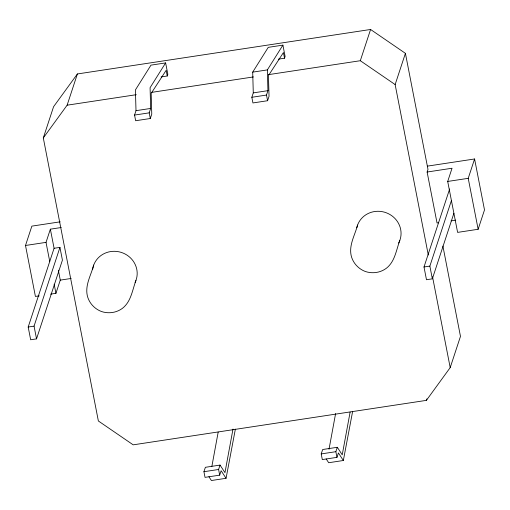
<?xml version="1.0" encoding="UTF-8"?>
<svg xmlns="http://www.w3.org/2000/svg" width="510" height="510" viewBox="0 0 510 510"><rect width="100%" height="100%" fill="white"/><g stroke="black" fill="none" stroke-linecap="round" stroke-linejoin="round"><path stroke-width="0.76" d="M211.88 466.306L218.191 432.085M232.993 429.089L224.961 472.636L220.04 465.082L205.377 467.307L203.93 471.705L205.033 477.366L219.695 475.142L221.136 470.743L226.064 478.297L211.401 480.522L208.941 476.742M329.014 449.291L335.612 413.521M350.128 412.074L342.236 454.844L337.314 447.289L322.658 449.514L321.211 453.913L322.314 459.574L336.97 457.355L338.417 452.95L343.338 460.504L328.682 462.729L326.221 458.955M226.064 478.297L235.371 429.114M343.338 460.504L352.646 411.321M442.897 246.037L460.473 336.377L450.202 367.614L426.392 400.369L133.193 444.841L98.366 420.979L43.305 137.942L53.575 106.705L77.392 73.956L370.585 29.478L405.412 53.34L427.986 169.384L427.119 172.023L437.032 222.972L438.587 222.736M43.305 137.942L67.122 105.187L77.392 73.956M39.213 295.857L35.413 296.431L25.5 245.482L31.862 226.128L60.218 221.824M49.738 261.477L46.021 242.371L50.362 229.175L61.264 227.517M54.079 248.281L59.944 247.388L62.424 260.125L36.529 338.869L30.664 339.762L28.19 327.025L54.079 248.281L50.362 229.175M36.529 338.869L34.055 326.132L59.944 247.388M50.611 294.123L55.934 293.32L60.276 280.117L58.344 270.185M167.255 75.996L166.152 70.335L151.177 93.355L151.763 114.106L150.316 118.511L135.654 120.73L134.557 115.069L136.004 110.67L135.418 89.919L150.973 65.14L165.629 62.915L167.835 74.237L167.255 75.996L161.083 76.933M93.706 265.066C91.131 274.986 85.068 284.739 87.229 295.315C88.816 302.698 94.305 308.767 101.305 311.463C108.407 313.93 116.535 312.834 122.547 308.244C131.115 301.537 132.345 290.075 135.928 280.513M150.316 118.511L149.213 112.85L150.66 108.445L150.08 87.694L165.629 62.915M284.535 58.21L283.433 52.549L268.458 75.569L269.038 96.32L267.597 100.719L252.934 102.943L251.832 97.282L253.279 92.884L252.699 72.133L268.247 47.353L282.91 45.129L285.109 56.451L284.535 58.21L278.358 59.147M267.597 100.719L266.494 95.058L267.941 90.659L267.355 69.908L282.91 45.129M219.695 475.142L218.592 469.481L220.04 465.082M268.349 74.664L360.315 60.715L370.585 29.478M428.298 255.025L395.142 84.571L405.412 53.34M357.586 225.037C355.005 234.957 348.942 244.711 351.103 255.293C352.69 262.669 358.179 268.744 365.179 271.441C372.287 273.902 380.409 272.805 386.421 268.215C394.989 261.509 396.219 250.047 399.802 240.49M336.97 457.355L335.867 451.694L337.314 447.289M427.329 166.139L474.587 158.973L484.5 209.922L478.138 229.277L457.61 232.388L447.703 181.445L452.038 168.243L427.119 172.023M453.894 213.282L432.346 278.836L426.481 279.722L424.001 266.985L449.648 188.987M432.346 278.836L429.866 266.099L451.42 200.545M478.138 229.277L468.225 178.328L474.587 158.973M426.392 400.369L426.876 398.877M252.699 72.133L267.355 69.908M67.122 105.187L136.291 94.694M151.228 92.431L253.413 76.933M136.004 110.67L150.66 108.445M253.279 92.884L267.941 90.659M134.557 115.069L149.213 112.85M251.832 97.282L266.494 95.058M25.5 245.482L46.021 242.371M447.703 181.445L468.225 178.328M60.276 280.117L71.177 278.466M451.05 220.849L455.723 220.135M28.19 327.025L34.055 326.132M424.001 266.985L429.866 266.099M203.93 471.705L218.592 469.481M321.211 453.913L335.867 451.694M360.315 60.715L395.142 84.571M432.556 276.917L450.202 367.614M54.149 284.147L55.934 293.32M92.667 269.133A22.478 21.382 18.2 0 1 121.189 252.38A22.478 21.382 18.2 0 1 135.099 282.438M356.796 227.721A22.478 21.382 18.2 0 1 386.115 212.715A22.478 21.382 18.2 0 1 398.654 243.04"/></g></svg>
